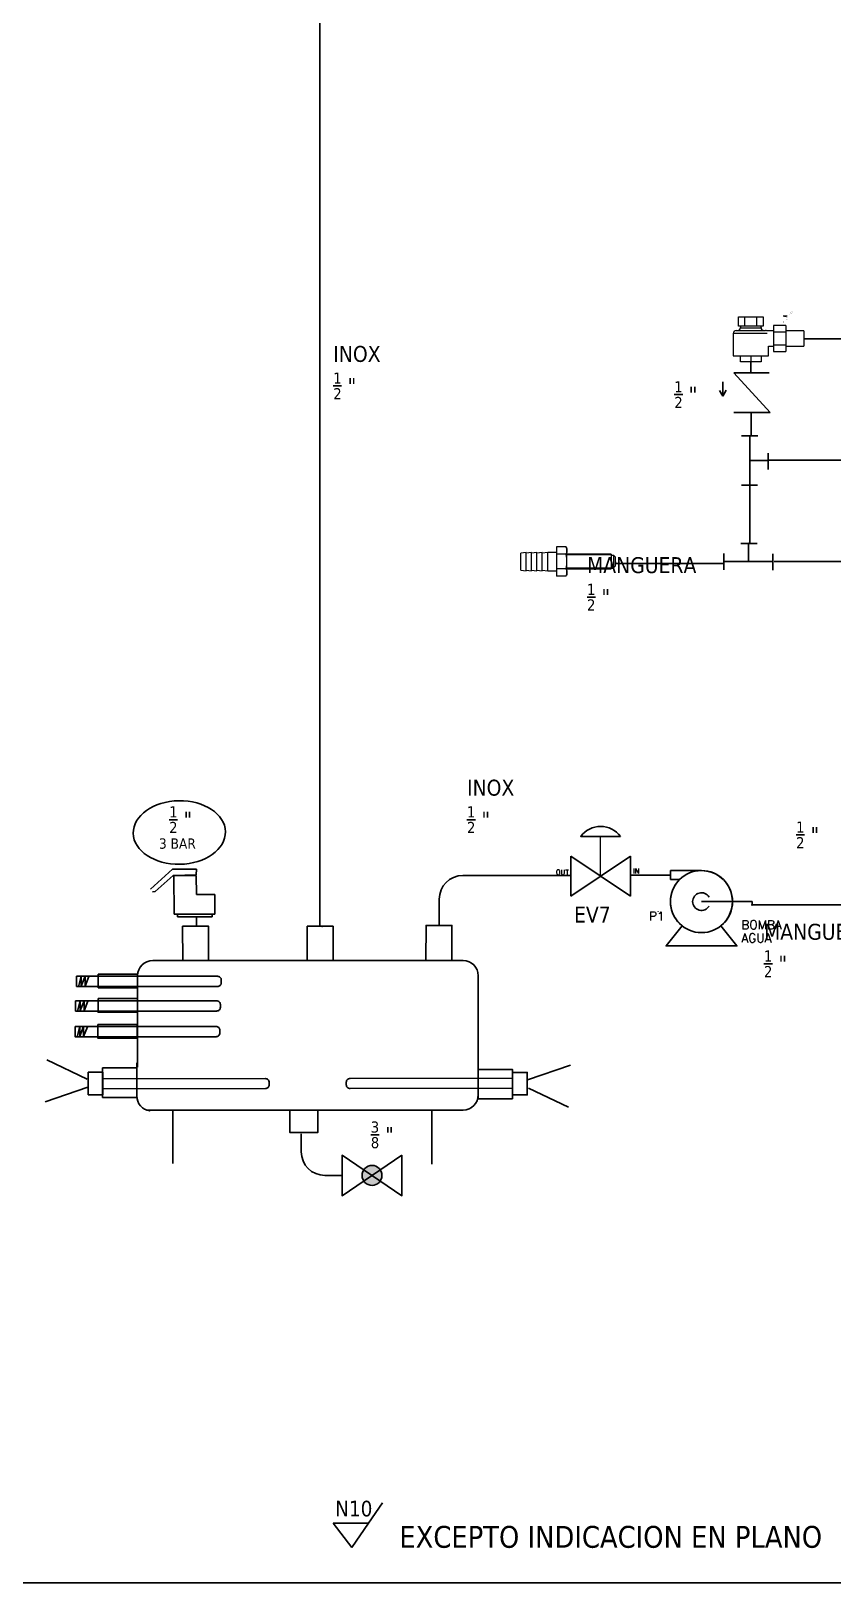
# Model space of a CAD drawing. Header units: millimetres. Extents: x -66 to 265, y 10 to 221.
# Drawn here: x 66 to 133.9, y 10 to 141.4 of the extents above; entities that cross this region are included whole.
import ezdxf
from ezdxf.enums import TextEntityAlignment as Align

# ---------------------------------------------------------------- set-up
doc = ezdxf.new("R2010")
doc.units = ezdxf.units.MM
for name, color, linetype in [('CONTORNO', 179, 'Continuous'), ('DESC', 250, 'Continuous'), ('SYMS', 7, 'Continuous'), ('TAGS', 250, 'Continuous'), ('TERMS', 123, 'Continuous'), ('WIRENO', 250, 'Continuous'), ('WIRES', 7, 'Continuous')]:
    doc.layers.add(name, color=color, linetype=linetype)
doc.styles.add('SLDTEXTSTYLE0', font='tahoma.ttf')
doc.styles.get("Standard").update_dxf_attribs({"font": 'tahoma.ttf'})
doc.styles.add('WD', font='romans.shx')

# ---------------------------------------------------------------- blocks, each defined once
blk = doc.blocks.new('Trampo')
for points in [[(117.75, 258.35), (117.2, 257.8), (116.17, 257.8), (115.68, 257.31), (115.68, 256.33), (117.7, 256.33), (117.7, 256.27), (115.61, 256.27), (115.61, 257.34), (116.16, 257.87), (117.18, 257.87), (117.66, 258.37), (117.66, 258.86), (117.18, 259.34), (116.17, 259.34), (115.68, 258.85), (115.63, 258.9), (116.16, 259.43), (117.2, 259.43), (117.75, 258.88)], [(117.18, 260.47), (116.16, 260.47), (116.16, 260.53), (116.64, 260.53), (116.64, 263.49), (116.17, 263.03), (116.12, 263.08), (116.65, 263.61), (116.7, 263.61), (116.7, 260.53), (117.18, 260.53)], [(119.73, 262.17), (119, 260.7), (118.92, 260.75), (119.65, 262.2)], [(120.48, 262.17), (119.73, 260.7), (119.65, 260.75), (120.39, 262.2)]]:
    blk.add_hatch(color=7).paths.add_polyline_path(points)
at = {"color": 7, "linetype": 'Continuous', "lineweight": 15}
for points in [[(93.14, 259.47), (105.47, 259.47), (105.47, 254.69), (93.14, 254.69)], [(93.14, 254.69), (93.14, 259.47), (93.14, 259.47)], [(96.24, 254.69), (96.24, 259.47), (96.24, 259.47)], [(102.39, 254.69), (102.39, 259.47), (102.39, 259.47)], [(90.48, 251.05), (90.48, 239.82), (90.48, 239.82)], [(91.97, 252.49), (106.66, 252.49), (106.66, 252.49)], [(94.17, 254.69), (94.17, 253.97), (94.17, 253.97)], [(104.46, 253.97), (104.46, 254.69), (104.46, 254.69)], [(110.68, 252.31), (107.39, 252.31), (107.39, 252.31)], [(116.95, 255.02), (110.68, 255.02), (110.68, 241.9), (116.95, 241.9)], [(116.95, 251.77), (110.68, 251.77), (110.68, 251.77)], [(116.95, 255.02), (116.95, 241.9), (116.95, 241.9)], [(126.1, 252.31), (116.95, 252.31), (116.95, 252.31)], [(126.1, 252.31), (126.1, 244.62), (126.1, 244.62)], [(108.15, 239.82), (108.15, 244.62), (108.15, 244.62)], [(108.15, 244.62), (110.68, 244.62), (110.68, 244.62)], [(116.95, 245.16), (110.68, 245.16), (110.68, 245.16)], [(116.95, 244.62), (126.1, 244.62), (126.1, 244.62)], [(107.93, 239.65), (90.7, 239.65), (90.7, 239.65)], [(104.46, 239.65), (104.46, 236.73), (94.17, 236.73), (94.17, 239.65)], [(99.3, 239.65), (99.3, 236.73), (99.3, 236.73)]]:
    blk.add_lwpolyline(points, dxfattribs=at)
at = {"color": 7, "linetype": 'Continuous', "lineweight": 20}
blk.add_lwpolyline([(115.59, 259.99), (117.71, 259.99), (117.71, 259.99)], dxfattribs=at)
at = {"color": 8, "linetype": 'Continuous', "lineweight": 15}
for points in [[(107.64, 251.05), (90.48, 251.05), (90.48, 251.05)], [(94.17, 253.97), (104.46, 253.97), (104.46, 253.97)], [(90.48, 239.82), (108.15, 239.82), (108.15, 239.82)]]:
    blk.add_lwpolyline(points, dxfattribs=at)
at = {"color": 7, "linetype": 'Continuous', "lineweight": 15}
for points in [[(91.94, 252.53), (91.14, 252.53), (90.48, 251.88), (90.48, 251.07)], [(92.66, 252.53), (93.48, 252.53), (94.12, 253.19), (94.12, 254)], [(104.46, 254), (104.46, 253.19), (105.12, 252.53), (105.92, 252.53)], [(107.36, 252.34), (107.12, 252.46), (106.89, 252.53), (106.64, 252.53)], [(90.48, 239.85), (90.48, 239.74), (90.56, 239.65), (90.68, 239.65)], [(107.92, 239.65), (108.02, 239.65), (108.1, 239.74), (108.1, 239.85)]]:
    blk.add_open_spline(points, degree=3, dxfattribs=at)
blk = doc.blocks.new('check')
at = {"layer": 'WIRENO'}
for p, q in [((69.94, 166.54), (69.44, 166.85)), ((69.44, 166.85), (69.93, 166.54)), ((71.43, 162.27), (67.85, 165.55)), ((67.85, 165.55), (67.85, 162.36)), ((68.66, 166.54), (69.94, 166.54)), ((69.94, 166.54), (69.41, 166.25)), ((69.41, 166.25), (69.94, 166.54)), ((71.43, 165.55), (71.43, 162.27))]:
    blk.add_line(p, q, dxfattribs=at)
blk = doc.blocks.new('calderin')
for p, q in [((180.25, 72.34), (180.25, 65.19)), ((214.53, 72.24), (214.53, 65.08))]:
    blk.add_line(p, q)
for points in [[(181.58, 92.03), (181.56, 96.56), (184.99, 96.56), (185, 92.03)], [(198.03, 92.03), (198.05, 96.56), (201.47, 96.56), (201.46, 92.03)], [(213.74, 92.03), (213.75, 96.67), (217.17, 96.67), (217.17, 92.03)]]:
    blk.add_lwpolyline(points, close=True)
at = {"layer": 'WIRENO'}
for p, q in [((177.61, 92.03), (218.66, 92.03)), ((175.61, 90.03), (175.58, 77.95)), ((220.66, 74.26), (220.66, 90.03)), ((176.8, 72.26), (218.66, 72.26))]:
    blk.add_line(p, q, dxfattribs=at)
for points in [[(170.4, 90.24), (175.61, 90.24), (175.61, 88.43), (170.4, 88.43)], [(170.39, 87.01), (175.6, 87.01), (175.6, 85.2), (170.39, 85.2)], [(170.35, 83.57), (175.56, 83.57), (175.56, 81.76), (170.35, 81.76)], [(175.52, 73.92), (170.98, 73.92), (170.98, 77.82), (175.52, 77.82)], [(225.17, 73.73), (220.63, 73.73), (220.63, 77.63), (225.17, 77.63)], [(195.75, 72.25), (199.43, 72.25), (199.43, 69.27), (195.75, 69.27)]]:
    blk.add_lwpolyline(points, close=True, dxfattribs=at)
blk.add_lwpolyline([(177.19, 72.15), (177.22, 72.14, -0.37328), (175.5, 74.12), (175.5, 78.48)], format="xyb", dxfattribs=at)
for centre, start, end in [((177.61, 90.03), 90, 180), ((218.66, 90.03), 0, 90), ((218.66, 74.26), 270, 0)]:
    blk.add_arc(centre, 2, start, end, dxfattribs=at)
blk = doc.blocks.new('Resistencia')
at = {"layer": 'WIRENO'}
for p, q in [((112.31, 58.18), (107.01, 60.71)), ((112.43, 57.1), (106.77, 55.17))]:
    blk.add_line(p, q, dxfattribs=at)
blk.add_lwpolyline([(114.4, 59.08), (112.46, 59.08), (112.46, 56.11), (114.4, 56.11)], close=True, dxfattribs=at)
blk.add_lwpolyline([(135.9, 58.24), (114.42, 58.21), (114.42, 56.89), (135.9, 56.92, 0.414214), (136.4, 57.42), (136.4, 57.74, 0.414214)], format="xyb", close=True, dxfattribs=at)
blk = doc.blocks.new('Nivel')
at = {"layer": 'WIRENO'}
for p, q in [((103.38, 60.01), (103.74, 61.39)), ((103.74, 61.39), (103.74, 60.1)), ((103.74, 60.1), (104.25, 61.39)), ((104.25, 61.39), (104.25, 60.07)), ((104.25, 60.07), (104.74, 61.36))]:
    blk.add_line(p, q, dxfattribs=at)
blk.add_lwpolyline([(103.12, 61.39), (121.77, 61.39, -0.414214), (122.27, 60.89), (122.27, 60.54, -0.414214), (121.77, 60.04), (103.12, 60.04)], format="xyb", close=True, dxfattribs=at)
blk = doc.blocks.new('HP1_CENTRIFUGAL_PUMP1')
at = {"ltscale": 3.2258}
for p, q in [((0, 0.437), (-0.436, 0.437)), ((-0.436, 0.437), (-0.436, 0.312)), ((-0.306, 0.312), (-0.436, 0.312)), ((-0.5, -0.625), (-0.273, -0.342)), ((0.5, -0.625), (0.273, -0.342)), ((-0.5, -0.625), (0.5, -0.625))]:
    blk.add_line(p, q, dxfattribs=at)
at = {"ltscale": 25.4}
blk.add_lwpolyline([(-0.306, 0.312), (-0.436, 0.312), (-0.436, 0.437), (0, 0.437, -0.708958), (0.273, -0.342), (0.5, -0.625), (-0.5, -0.625), (-0.273, -0.342, -0.450073)], format="xyb", close=True, dxfattribs=at)
at = {"ltscale": 3.2258}
blk.add_circle((0, 0), 0.438, dxfattribs=at)
blk.add_arc((0, 0), 0.125, 30, 330, dxfattribs=at)
at = {"style": 'WD'}
for tag, height, p in [('TERM01', 0.0625, (-0.46, 0.393)), ('INST', 0.125, (-0.519, 0.096)), ('LOC', 0.125, (-0.519, -0.08)), ('TAG1', 0.125, (-0.519, -0.269))]:
    blk.add_attdef(tag, text='', height=height, dxfattribs=at).set_placement(p, align=Align.RIGHT)
for tag, p, height in [('X2TERM02', (-0.218, 0.437), 0.005), ('TERM02', (-0.209, 0.446), 0.0625), ('X2TERM03', (0, 0.437), 0.005), ('TERM03', (0.009, 0.446), 0.0625), ('X4TERM01', (-0.436, 0.375), 0.005), ('X1TERM04', (0, 0), 0.005), ('TERM04', (0.01, 0.011), 0.0625), ('RATING1', (0.564, -0.175), 0.125), ('DESC1', (0.564, -0.391), 0.125), ('DESC2', (0.564, -0.575), 0.125), ('DESC3', (0.564, -0.765), 0.125), ('WDTAGALT', (0.564, -0.967), 0.125)]:
    blk.add_attdef(tag, p, '', height=height, dxfattribs=at)
blk.add_attdef('XREF', text='', height=0.0625, rotation=0.0625, dxfattribs=at).set_placement((0.529, 0.315), align=Align.TOP_CENTER)
at = {"style": 'WD', "flags": 1}
for tag, p in [('FAMILY', (-0.01, -0.17)), ('CAT', (-0.01, -0.214)), ('WDTYPE', (-0.097, -0.246)), ('MFG', (-0.008, -0.246)), ('ASSYCODE', (0.02, -0.275))]:
    blk.add_attdef(tag, text='', height=0.01, dxfattribs=at).set_placement(p, align=Align.CENTER)
blk = doc.blocks.new('HGVA1_BALL_VALVE')
h = blk.add_hatch(color=256)
edge = h.paths.add_edge_path()
edge.add_arc((0, 0), 0.125, 0, 360)
at = {"ltscale": 3.2258}
for p, q in [((-0.375, 0.254), (0.375, -0.254)), ((-0.375, -0.254), (0.375, 0.254)), ((-0.375, 0.254), (-0.375, -0.254)), ((0.375, 0.254), (0.375, -0.254))]:
    blk.add_line(p, q, dxfattribs=at)
at = {"ltscale": 25.4, "flags": 128}
blk.add_lwpolyline([(0.375, 0.254), (0.375, -0.254), (-0.375, 0.254), (-0.375, -0.254)], close=True, dxfattribs=at)
at = {"ltscale": 3.2258}
blk.add_circle((0, 0), 0.125, dxfattribs=at)
at = {"ltscale": 25.4}
blk.add_circle((0, 0), 0.125, dxfattribs=at)
at = {"style": 'WD', "flags": 1}
for tag, height, p in [('INST', 0.125, (0.028, 0.678)), ('LOC', 0.125, (0.011, 0.516)), ('TAG1', 0.125, (0, 0.307)), ('FAMILY', 0.01, (-0.482, -0.121)), ('WDTYPE', 0.01, (-0.475, -0.062)), ('CAT', 0.01, (-0.482, -0.165)), ('MFG', 0.01, (-0.481, -0.197)), ('ASSYCODE', 0.01, (-0.453, -0.226))]:
    blk.add_attdef(tag, text='', height=height, dxfattribs=at).set_placement(p, align=Align.CENTER)
at = {"style": 'WD'}
blk.add_attdef('XREF', text='', height=0.0625, rotation=0.0625, dxfattribs=at).set_placement((0.541, 0.293), align=Align.TOP_CENTER)
blk.add_attdef('TERM01', text='', height=0.0625, dxfattribs=at).set_placement((-0.399, 0.018), align=Align.RIGHT)
for tag, p, height in [('X4TERM01', (-0.375, 0), 0.005), ('X8TERM02', (0, 0), 0.005), ('TERM02', (0.052, -0.037), 0.0625), ('X1TERM03', (0.375, 0), 0.005), ('TERM03', (0.406, 0.036), 0.0625), ('RATING1', (0.409, -0.162), 0.125), ('DESC1', (0.409, -0.341), 0.125), ('DESC2', (0.409, -0.525), 0.125), ('WDTAGALT', (0.409, -0.873), 0.125), ('DESC3', (0.409, -0.715), 0.125)]:
    blk.add_attdef(tag, p, '', height=height, dxfattribs=at)
blk = doc.blocks.new('WDDOT')
for radius in [0.03, 0.0187, 0.00929]:
    blk.add_circle((0, 0), radius)
blk = doc.blocks.new('SAFETY')
at = {"layer": 'WIRENO'}
for p, q in [((90.56, 155.92), (92.05, 157.26)), ((92.08, 156.85), (90.86, 155.76)), ((92.05, 157.26), (93.67, 157.26)), ((93.65, 156.88), (92.08, 156.85)), ((92.13, 156.84), (92.15, 154.22)), ((93.65, 156.83), (92.15, 156.83)), ((93.67, 157.26), (93.65, 156.88)), ((93.67, 155.56), (93.65, 156.83)), ((90.86, 155.76), (90.69, 155.74)), ((94.91, 155.56), (93.67, 155.56)), ((94.91, 154.22), (94.91, 155.56)), ((92.15, 154.22), (94.91, 154.22)), ((92.37, 154.22), (92.37, 154.04)), ((92.37, 154.04), (94.73, 154.04)), ((94.73, 154.04), (94.73, 154.22))]:
    blk.add_line(p, q, dxfattribs=at)
blk = doc.blocks.new('TNueva')
at = {"layer": 'WIRENO'}
for p, q in [((227.056, 75.746), (226.139, 75.746)), ((226.557, 74.707), (226.557, 75.745)), ((225.166, 74.246), (225.166, 75.163)), ((225.184, 74.712), (227.93, 74.712)), ((227.946, 74.232), (227.946, 75.149))]:
    blk.add_line(p, q, dxfattribs=at)
blk = doc.blocks.new('Acople Estriado')
at = {"color": 7, "linetype": 'Continuous', "lineweight": 15}
for p, q in [((6.78, 5.633), (6.78, 5.138)), ((6.78, 5.633), (6.947, 5.633)), ((6.811, 5.678), (6.796, 5.663)), ((6.796, 5.663), (6.796, 5.633)), ((6.931, 5.663), (6.796, 5.663)), ((6.811, 5.678), (6.916, 5.678)), ((6.931, 5.663), (6.916, 5.678)), ((6.931, 5.633), (6.931, 5.663)), ((6.947, 5.138), (6.947, 5.633)), ((6.721, 5.138), (6.699, 5.126)), ((6.699, 5.126), (6.699, 5.019)), ((6.74, 5.138), (6.721, 5.138)), ((6.864, 5.138), (6.74, 5.138)), ((6.781, 5.126), (6.781, 5.019)), ((6.988, 5.138), (6.864, 5.138)), ((6.946, 5.126), (6.946, 5.019)), ((7.007, 5.138), (6.988, 5.138)), ((7.029, 5.126), (7.007, 5.138)), ((7.029, 5.126), (7.029, 5.019)), ((6.699, 5.019), (6.781, 5.019)), ((6.761, 5.019), (6.761, 4.922)), ((6.761, 4.922), (6.769, 4.862)), ((6.864, 4.922), (6.761, 4.922)), ((6.781, 5.019), (6.946, 5.019)), ((6.967, 4.922), (6.864, 4.922)), ((6.946, 5.019), (7.029, 5.019)), ((6.959, 4.862), (6.967, 4.922)), ((6.967, 4.922), (6.967, 5.019)), ((6.761, 4.862), (6.769, 4.802)), ((6.864, 4.862), (6.761, 4.862)), ((6.761, 4.802), (6.769, 4.742)), ((6.864, 4.802), (6.761, 4.802)), ((6.761, 4.742), (6.769, 4.682)), ((6.864, 4.742), (6.761, 4.742)), ((6.967, 4.862), (6.864, 4.862)), ((6.967, 4.802), (6.864, 4.802)), ((6.967, 4.742), (6.864, 4.742)), ((6.959, 4.802), (6.967, 4.862)), ((6.959, 4.742), (6.967, 4.802)), ((6.959, 4.682), (6.967, 4.742)), ((6.761, 4.682), (6.769, 4.622)), ((6.864, 4.682), (6.761, 4.682)), ((6.864, 4.622), (6.769, 4.622)), ((6.967, 4.682), (6.864, 4.682)), ((6.959, 4.622), (6.864, 4.622)), ((6.959, 4.622), (6.967, 4.682))]:
    blk.add_line(p, q, dxfattribs=at)
at = {"color": 7, "linetype": 'Continuous', "lineweight": 0}
for p, q in [((6.79, 5.633), (6.79, 5.138)), ((6.938, 5.633), (6.938, 5.138))]:
    blk.add_line(p, q, dxfattribs=at)
at = {"color": 7, "linetype": 'Continuous', "lineweight": 15}
for points, knots in [([(6.699, 5.126), (6.706, 5.13), (6.712, 5.133), (6.726, 5.137), (6.733, 5.138), (6.74, 5.138)], [0, 0, 0, 0, 0.5, 0.5, 1, 1, 1, 1]), ([(6.74, 5.138), (6.744, 5.138), (6.747, 5.138), (6.754, 5.137), (6.757, 5.136), (6.768, 5.133), (6.775, 5.13), (6.781, 5.126)], [0, 0, 0, 0, 0.25, 0.25, 0.5, 0.5, 1, 1, 1, 1]), ([(6.864, 5.138), (6.85, 5.138), (6.836, 5.137), (6.808, 5.133), (6.795, 5.13), (6.781, 5.126)], [0, 0, 0, 0, 0.5, 0.5, 1, 1, 1, 1]), ([(6.946, 5.126), (6.933, 5.13), (6.919, 5.133), (6.892, 5.137), (6.878, 5.138), (6.864, 5.138)], [0, 0, 0, 0, 0.5, 0.5, 1, 1, 1, 1]), ([(6.946, 5.126), (6.953, 5.13), (6.96, 5.133), (6.974, 5.137), (6.981, 5.138), (6.988, 5.138)], [0, 0, 0, 0, 0.5, 0.5, 1, 1, 1, 1]), ([(6.988, 5.138), (6.991, 5.138), (6.995, 5.138), (7.002, 5.137), (7.005, 5.136), (7.015, 5.133), (7.022, 5.13), (7.029, 5.126)], [0, 0, 0, 0, 0.25, 0.25, 0.5, 0.5, 1, 1, 1, 1])]:
    blk.add_open_spline(points, degree=3, knots=knots, dxfattribs=at)
blk = doc.blocks.new('HGVA1_DIAPHRAGM_VALVE2')
at = {"color": 7, "linetype": 'Continuous', "lineweight": 0, "ltscale": 3.2258}
for p, q in [((-0.25, 0.5), (0.25, 0.5)), ((0, 0), (0, 0.5))]:
    blk.add_line(p, q, dxfattribs=at)
for p, q in [((-0.375, -0.25), (-0.375, 0.25)), ((-0.375, -0.25), (0.375, 0.25)), ((-0.375, 0.25), (0.375, -0.25)), ((0.375, -0.25), (0.375, 0.25))]:
    blk.add_line(p, q)
at = {"ltscale": 25.4, "flags": 128}
blk.add_lwpolyline([(0.25, 0.5, 0.5), (-0.25, 0.5)], format="xyb", close=True, dxfattribs=at)
at = {"style": 'WD', "flags": 1}
for tag, p in [('INST', (-0.469, 0.748)), ('LOC', (-0.469, 0.587)), ('TAG1', (-0.469, 0.378))]:
    blk.add_attdef(tag, text='', height=0.125, dxfattribs=at).set_placement(p, align=Align.RIGHT)
at = {"style": 'WD'}
blk.add_attdef('XREF', text='', height=0.0625, rotation=0.0625, dxfattribs=at).set_placement((0.518, 0.271), align=Align.TOP_CENTER)
blk.add_attdef('TERM01', text='', height=0.0625, dxfattribs=at).set_placement((-0.399, 0.018), align=Align.RIGHT)
for tag, p, height in [('X4TERM01', (-0.375, 0), 0.005), ('X1TERM02', (0.375, 0), 0.005), ('TERM02', (0.406, 0.036), 0.0625), ('RATING1', (0.388, -0.162), 0.125), ('DESC1', (0.388, -0.378), 0.125), ('DESC2', (0.388, -0.562), 0.125), ('DESC3', (0.388, -0.752), 0.125), ('WDTAGALT', (0.388, -0.907), 0.125)]:
    blk.add_attdef(tag, p, '', height=height, dxfattribs=at)
at = {"style": 'WD', "flags": 1}
for tag, p in [('WDTYPE', (-0.154, -0.127)), ('FAMILY', (-0.143, -0.17)), ('CAT', (-0.143, -0.215)), ('MFG', (-0.141, -0.246)), ('ASSYCODE', (-0.113, -0.275))]:
    blk.add_attdef(tag, text='', height=0.01, dxfattribs=at).set_placement(p, align=Align.CENTER)

msp = doc.modelspace()

# ---------------------------------------------------------------- hatches: boundary and pattern name
at = {"layer": 'WIRENO'}
h = msp.add_hatch(dxfattribs=at)
h.set_pattern_fill('AR-CONC', color=256)
h.set_pattern_definition([(50, (-135.13, 26.59), (182.185, -15.94), [19.05, -209.55]), (355, (-135.13, 26.6), (-35.24, 191.06), [15.24, -167.64]), (100.45, (-119.95, 25.26), (146.94, 175.12), [16.19, -178.09]), (46.18, (-135.13, 77.4), (271.08, -42.04), [28.57, -314.32]), (96.64, (-112.54, 73.9), (237.4, 247.43), [24.29, -267.14]), (351.18, (-135.13, 77.4), (237.4, 247.43), [22.86, -251.46]), (21, (-109.73, 64.69), (151.614, -102.265), [19.05, -209.55]), (326, (-109.73, 64.7), (61.8, 184.19), [15.24, -167.64]), (71.45, (-97.1, 56.17), (213.42, 81.92), [16.19, -178.09]), (37.5, (-135.13, 26.59), (3.089, 84.555), [0, -165.608, 0, -170.18, 0, -168.275]), (7.5, (-135.13, 26.59), (66.82, 100.18), [0, -97.028, 0, -161.798, 0, -64.135]), (327.5, (-191.77, 26.59), (135.59, -5.729), [0, -63.5, 0, -198.12, 0, -262.89]), (317.5, (-217.17, 26.59), (148.13, 25.426), [0, -82.55, 0, -131.572, 0, -186.69])])
h.paths.add_polyline_path([(6.04, 219.76), (2.98, 219.76), (2.98, 221.25), (0.88, 219.16), (2.98, 217.05), (2.98, 218.26), (6.04, 218.26)])
h.paths.add_polyline_path([(-36.14, 149.05), (-39.21, 149.05), (-39.21, 150.55), (-41.3, 148.45), (-39.21, 146.35), (-39.21, 147.55), (-36.14, 147.55)])
h.paths.add_polyline_path([(-63.13, 165.85), (-64.63, 165.86), (-64.63, 162.79), (-66.13, 162.79), (-64.04, 160.69), (-61.93, 162.79), (-63.13, 162.79)])
h.paths.add_polyline_path([(-59.54, 130.73), (-60.74, 130.73), (-60.74, 133.79), (-62.24, 133.79), (-62.24, 130.73), (-63.74, 130.73), (-61.65, 128.63)])
h.paths.add_polyline_path([(-6.3, 128.32), (-8.41, 126.22), (-7.21, 126.22), (-7.21, 123.15), (-5.7, 123.15), (-5.7, 126.22), (-4.21, 126.22)])
h.paths.add_polyline_path([(71.8, 74.09), (69.7, 76.2), (69.7, 75), (66.64, 75), (66.64, 73.5), (69.7, 73.5), (69.7, 72)])
h.paths.add_polyline_path([(98.67, 123.07), (96.57, 120.98), (98.67, 118.87), (98.67, 120.07), (101.73, 120.07), (101.73, 121.57), (98.67, 121.57)])
h = msp.add_hatch(dxfattribs=at)
h.set_pattern_fill('AR-CONC', color=256, scale=0.5)
h.set_pattern_definition([(50, (26.89, 57.81), (91.09, -7.97), [9.525, -104.775]), (355, (26.89, 57.81), (-17.62, 95.53), [7.62, -83.82]), (100.45, (34.485, 57.15), (73.47, 87.56), [8.095, -89.045]), (46.18, (26.89, 83.21), (135.54, -21.02), [14.29, -157.16]), (96.64, (38.19, 81.46), (118.7, 123.71), [12.14, -133.57]), (351.18, (26.9, 83.21), (118.7, 123.71), [11.43, -125.73]), (21, (39.59, 76.86), (75.81, -51.13), [9.525, -104.775]), (326, (39.59, 76.86), (30.9, 92.09), [7.62, -83.82]), (71.45, (45.91, 72.6), (106.71, 40.96), [8.095, -89.045]), (37.5, (26.894, 57.81), (1.544, 42.278), [0, -82.804, 0, -85.09, 0, -84.1375]), (7.5, (26.894, 57.81), (33.41, 50.09), [0, -48.514, 0, -80.899, 0, -32.0675]), (327.5, (-1.427, 57.81), (67.795, -2.864), [0, -31.75, 0, -99.06, 0, -131.445]), (317.5, (-14.13, 57.81), (74.065, 12.713), [0, -41.275, 0, -65.786, 0, -93.345])])
h.paths.add_polyline_path([(71.1, 134.1), (73.2, 136.2), (72, 136.2), (72, 139.26), (70.5, 139.26), (70.5, 136.2), (69, 136.2)])
h = msp.add_hatch(dxfattribs=at)
h.set_pattern_fill('AR-CONC', color=256)
h.paths.add_polyline_path([(101.3, 138.28), (101.3, 137.08), (98.24, 137.08), (98.24, 135.57), (101.31, 135.57), (101.31, 134.08), (103.4, 136.17)])
h.paths.add_polyline_path([(97.73, 116.8), (96.23, 116.8), (96.23, 113.73), (94.73, 113.73), (96.82, 111.64), (98.93, 113.73), (97.73, 113.73)])
h.paths.add_polyline_path([(121.65, 101.49), (119.55, 99.4), (121.65, 97.29), (121.65, 98.49), (124.72, 98.49), (124.72, 99.99), (121.65, 99.99)])
h.paths.add_polyline_path([(100.12, 84.73), (98.62, 84.73), (98.62, 81.67), (97.12, 81.67), (99.21, 79.57), (101.32, 81.67), (100.12, 81.67)])
h.paths.add_polyline_path([(204.83, 49.61), (204.83, 48.41), (201.77, 48.41), (201.77, 46.9), (204.83, 46.9), (204.83, 45.41), (206.93, 47.5)])
h.paths.add_polyline_path([(236.86, 94.98), (233.8, 94.98), (233.8, 96.48), (231.7, 94.39), (233.8, 92.28), (233.8, 93.48), (236.86, 93.48)])
h = msp.add_hatch(dxfattribs=at)
h.set_pattern_fill('AR-CONC', color=256, scale=0.5)
h.set_pattern_definition([(50, (52.46, 43.38), (91.09, -7.97), [9.525, -104.775]), (355, (52.46, 43.38), (-17.62, 95.53), [7.62, -83.82]), (100.45, (60.05, 42.714), (73.47, 87.56), [8.095, -89.045]), (46.18, (52.46, 68.78), (135.54, -21.02), [14.29, -157.16]), (96.64, (63.76, 67.03), (118.7, 123.71), [12.14, -133.57]), (351.18, (52.46, 68.78), (118.7, 123.71), [11.43, -125.73]), (21, (65.16, 62.43), (75.81, -51.13), [9.525, -104.775]), (326, (65.16, 62.43), (30.9, 92.09), [7.62, -83.82]), (71.45, (71.48, 58.17), (106.71, 40.96), [8.095, -89.045]), (37.5, (52.46, 43.38), (1.544, 42.278), [0, -82.804, 0, -85.09, 0, -84.1375]), (7.5, (52.46, 43.38), (33.41, 50.09), [0, -48.514, 0, -80.899, 0, -32.0675]), (327.5, (24.14, 43.38), (67.795, -2.864), [0, -31.75, 0, -99.06, 0, -131.445]), (317.5, (11.44, 43.38), (74.065, 12.713), [0, -41.275, 0, -65.786, 0, -93.345])])
h.paths.add_polyline_path([(95.92, 120.96), (98.99, 120.96), (98.99, 122.46), (95.92, 122.46), (95.92, 123.96), (93.83, 121.86), (95.92, 119.76)])
h = msp.add_hatch(dxfattribs=at)
h.set_pattern_fill('AR-CONC', color=256, scale=0.5)
h.set_pattern_definition([(50, (29.284, 25.75), (91.09, -7.97), [9.525, -104.775]), (355, (29.28, 25.75), (-17.62, 95.53), [7.62, -83.82]), (100.45, (36.875, 25.09), (73.47, 87.56), [8.095, -89.045]), (46.18, (29.28, 51.15), (135.54, -21.02), [14.29, -157.16]), (96.64, (40.58, 49.4), (118.7, 123.71), [12.14, -133.57]), (351.18, (29.28, 51.15), (118.7, 123.71), [11.43, -125.73]), (21, (41.984, 44.8), (75.81, -51.13), [9.525, -104.775]), (326, (41.98, 44.8), (30.9, 92.09), [7.62, -83.82]), (71.45, (48.3, 40.54), (106.71, 40.96), [8.095, -89.045]), (37.5, (29.284, 25.75), (1.544, 42.278), [0, -82.804, 0, -85.09, 0, -84.1375]), (7.5, (29.284, 25.75), (33.41, 50.09), [0, -48.514, 0, -80.899, 0, -32.0675]), (327.5, (0.963, 25.75), (67.795, -2.864), [0, -31.75, 0, -99.06, 0, -131.445]), (317.5, (-11.74, 25.75), (74.065, 12.713), [0, -41.275, 0, -65.786, 0, -93.345])])
h.paths.add_polyline_path([(73.49, 102.04), (75.59, 104.14), (74.39, 104.14), (74.39, 107.2), (72.89, 107.2), (72.89, 104.14), (71.39, 104.14)])
h = msp.add_hatch(dxfattribs=at)
h.set_pattern_fill('AR-CONC', color=256, scale=0.5)
h.set_pattern_definition([(50, (83.924, 21.13), (91.09, -7.97), [9.525, -104.775]), (355, (83.92, 21.13), (-17.62, 95.53), [7.62, -83.82]), (100.45, (91.515, 20.464), (73.47, 87.56), [8.095, -89.045]), (46.18, (83.92, 46.53), (135.54, -21.02), [14.29, -157.16]), (96.64, (95.22, 44.78), (118.7, 123.71), [12.14, -133.57]), (351.18, (83.92, 46.53), (118.7, 123.71), [11.43, -125.73]), (21, (96.624, 40.18), (75.81, -51.13), [9.525, -104.775]), (326, (96.62, 40.18), (30.9, 92.09), [7.62, -83.82]), (71.45, (102.94, 35.92), (106.71, 40.96), [8.095, -89.045]), (37.5, (83.924, 21.13), (1.544, 42.278), [0, -82.804, 0, -85.09, 0, -84.1375]), (7.5, (83.924, 21.13), (33.41, 50.09), [0, -48.514, 0, -80.899, 0, -32.0675]), (327.5, (55.603, 21.13), (67.795, -2.864), [0, -31.75, 0, -99.06, 0, -131.445]), (317.5, (42.903, 21.13), (74.065, 12.713), [0, -41.275, 0, -65.786, 0, -93.345])])
h.paths.add_polyline_path([(129.43, 99.63), (130.92, 99.63), (128.83, 101.72), (126.72, 99.63), (127.93, 99.63), (127.93, 96.56), (129.43, 96.56)])

# ---------------------------------------------------------------- linework, layer by layer
at = {"color": 7, "linetype": 'Continuous'}
msp.add_line((15, 10), (265, 10), dxfattribs=at)
at = {"layer": 'CONTORNO'}
for p, q in [((94.61, 15.07), (95.78, 16.79)), ((91.62, 15.07), (93.19, 13.01)), ((94.61, 15.07), (91.62, 15.07)), ((93.19, 13.01), (94.61, 15.07))]:
    msp.add_line(p, q, dxfattribs=at)
at = {"layer": 'WIRENO'}
msp.add_ellipse((78.59, 73.53), major_axis=(3.9, 0.07), ratio=0.68956, dxfattribs=at)
at = {"layer": 'WIRES'}
for p, q in [((90.49, 65.59), (90.49, 175.06)), ((131.47, 115.31), (135.33, 115.31)), ((126.96, 112.43), (126.96, 113.33)), ((126.96, 113.33), (127.02, 113.33)), ((126.98, 109.07), (126.98, 107.1)), ((128.44, 105.05), (149.42, 105.05)), ((126.87, 102.93), (126.87, 98.01)), ((126.87, 98.01), (126.8, 98.01)), ((115.52, 96.29), (115.52, 96.43)), ((124.67, 96.29), (115.52, 96.29)), ((190.46, 96.48), (128.94, 96.48)), ((111.72, 69.89), (102.59, 69.89)), ((120.17, 69.93), (116.76, 69.93)), ((100.59, 67.89), (100.59, 65.69)), ((122.79, 67.68), (127.07, 67.68)), ((127.07, 67.68), (127.07, 67.35)), ((137.81, 67.4), (127.07, 67.4)), ((80.05, 66.39), (80.02, 66.39)), ((80.05, 65.59), (80.05, 66.39)), ((119.13, 66.87), (119.13, 66.84)), ((90.46, 65.59), (90.55, 65.59)), ((88.91, 48.01), (88.91, 46.5)), ((90.91, 44.5), (92.37, 44.5))]:
    msp.add_line(p, q, dxfattribs=at)
for centre, start, end in [((102.59, 67.89), 90, 180), ((90.91, 46.5), 180, 270)]:
    msp.add_arc(centre, 2, start, end, dxfattribs=at)

# ---------------------------------------------------------------- block references
at = {"xscale": 0.168075, "yscale": 0.168075, "zscale": 0.168075}
msp.add_blockref('Trampo', (110.27, 73.58), dxfattribs=at)
at = {"xscale": 7.559999999999999, "yscale": 7.559999999999999, "zscale": 7.559999999999999, "rotation": 270}
msp.add_blockref('Acople Estriado', (72.56, 148.36), dxfattribs=at)
at = {"layer": 'SYMS'}
ref = msp.add_blockref('HGVA1_DIAPHRAGM_VALVE2', (114.25, 69.83), dxfattribs=dict(at, xscale=6.749999999999999, yscale=6.749999999999999, zscale=6.749999999999999))
ref.add_attrib('TERM01', 'OUT', dxfattribs={"layer": 'TERMS', "height": 0.422, "style": 'WD'}).set_placement((111.55, 69.96), align=Align.RIGHT)
ref.add_attrib('TERM02', 'IN', (116.99, 70.07), dxfattribs={"layer": 'TERMS', "height": 0.422, "style": 'WD'})
ref = msp.add_blockref('HP1_CENTRIFUGAL_PUMP1', (122.79, 67.68), dxfattribs=dict(at, xscale=6, yscale=6, zscale=6))
ref.add_attrib('DESC1', 'BOMBA ', (126.17, 65.34), dxfattribs={"layer": 'DESC', "height": 0.75, "style": 'WD'})
ref.add_attrib('DESC2', 'AGUA', (126.17, 64.23), dxfattribs={"layer": 'DESC', "height": 0.75, "style": 'WD'})
ref.add_attrib('TAG1', 'P1', dxfattribs={"layer": 'TAGS', "height": 0.75, "style": 'WD'}).set_placement((119.67, 66.07), align=Align.RIGHT)
for p in [(127.07, 67.4), (90.68, 65.59)]:
    msp.add_blockref('WDDOT', p, dxfattribs=at)
at = {"layer": 'SYMS', "xscale": 6.749999999999999, "yscale": 6.749999999999999, "zscale": 6.749999999999999}
msp.add_blockref('HGVA1_BALL_VALVE', (94.9, 44.5), dxfattribs=at)
at = {"layer": 'WIRENO'}
for name, p, xscale, yscale, zscale, rotation in [('check', (280.73, 176.04), -0.9375, 0.9375, 0.9375, 90), ('TNueva', (14.82, 444.85), 1.5, 1.5, 1.5, 270), ('Resistencia', (180.02, 89.13), 0.6400000000000001, 0.6400000000000001, 0.6400000000000001, 180)]:
    msp.add_blockref(name, p, dxfattribs=dict(at, xscale=xscale, yscale=yscale, zscale=zscale, rotation=rotation))
for name, p, xscale, yscale, zscale in [('TNueva', (-213.08, -15.61), 1.5, 1.5, 1.5), ('SAFETY', (-37.04, -126.16), 1.25, 1.25, 1.25), ('calderin', (-37.33, 3.79), 0.6400000000000001, 0.6400000000000001, 0.6400000000000001), ('Nivel', (3.89, 22.07), 0.6400000000000001, 0.6400000000000001, 0.6400000000000001), ('Nivel', (3.81, 19.99), 0.6400000000000001, 0.6400000000000001, 0.6400000000000001), ('Nivel', (3.77, 17.82), 0.6400000000000001, 0.6400000000000001, 0.6400000000000001), ('Resistencia', (-1.1, 15.42), 0.6400000000000001, 0.6400000000000001, 0.6400000000000001)]:
    msp.add_blockref(name, p, dxfattribs=dict(at, xscale=xscale, yscale=yscale, zscale=zscale))

# ---------------------------------------------------------------- texts
at = {"char_height": 1.35, "attachment_point": 1}
for s, width, insert in [('\\A1;   INOX {\\H0.7x;\\S1/2;\\H1.4286x; }"', 4.4601, (91.62, 114.72)), ('\\A1;   {\\H0.7x;\\S1/2;} "', 4.4601, (118.97, 111.73)), ('\\A1;   MANGUERA {\\H0.7x;\\S1/2;\\H1.4286x; }"', 4.4601, (113.1, 96.84)), ('\\A1;   INOX {\\H0.7x;\\S1/2;\\H1.4286x; }"', 4.4601, (102.94, 78)), ('\\A1;   {\\H0.7x;\\S1/2;\\H1.4286x; }"\\P{\\H0.64815x;  3 BAR}', 4.4601, (76.21, 75.75)), ('\\A1;   {\\H0.7x;\\S1/2;} "', 4.4601, (129.28, 74.46)), ('\\A1;EV7', 10.8698, (112, 67.26)), ('\\A1;   MANGUERA {\\H0.7x;\\S1/2;\\H1.4286x; }"', 4.4601, (128.08, 65.8)), ('\\A1;   {\\H0.7x;\\S3/8;\\H1.4286x; }"', 4.4601, (93.28, 49.07))]:
    msp.add_mtext_dynamic_manual_height_columns(s, width=width, gutter_width=1, heights=[0], dxfattribs=dict(at, insert=insert))
at = {"layer": 'CONTORNO', "insert": (91.78, 16.96), "char_height": 1.323, "attachment_point": 1, "style": 'SLDTEXTSTYLE0'}
msp.add_mtext('N10', dxfattribs=at)
at = {"layer": 'CONTORNO', "color": 7, "insert": (133, 14.83), "char_height": 1.8521, "attachment_point": 3, "style": 'SLDTEXTSTYLE0'}
msp.add_mtext('EXCEPTO INDICACION EN PLANO', dxfattribs=at)

doc.saveas('drawing.dxf')
